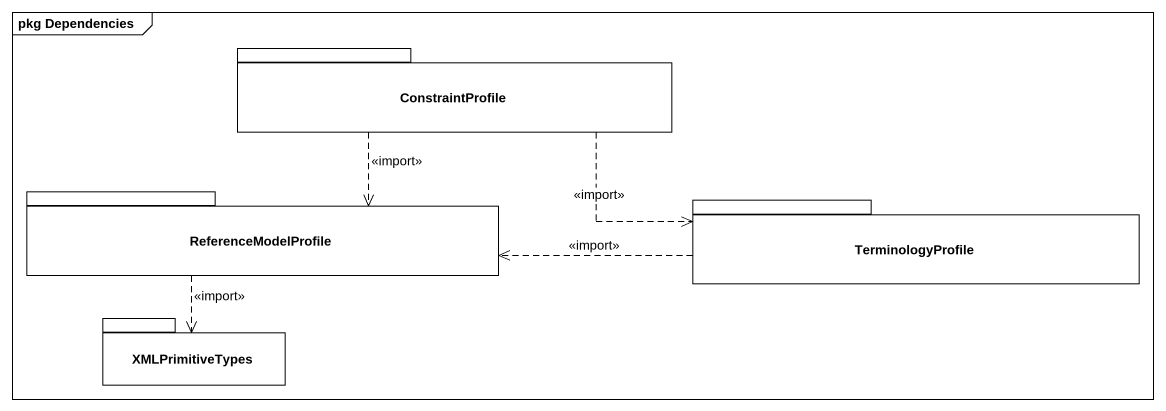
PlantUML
@startuml
mainframe pkg Dependencies
package ConstraintProfile {
}
package ReferenceModelProfile {
}
package TerminologyProfile {
}
package XMLPrimitiveTypes {
}
ConstraintProfile ..> ReferenceModelProfile : <<import>>
ConstraintProfile .right.> TerminologyProfile : <<import>>
ReferenceModelProfile ..> XMLPrimitiveTypes : <<import>>
TerminologyProfile .left.> ReferenceModelProfile : <<import>>
@enduml
